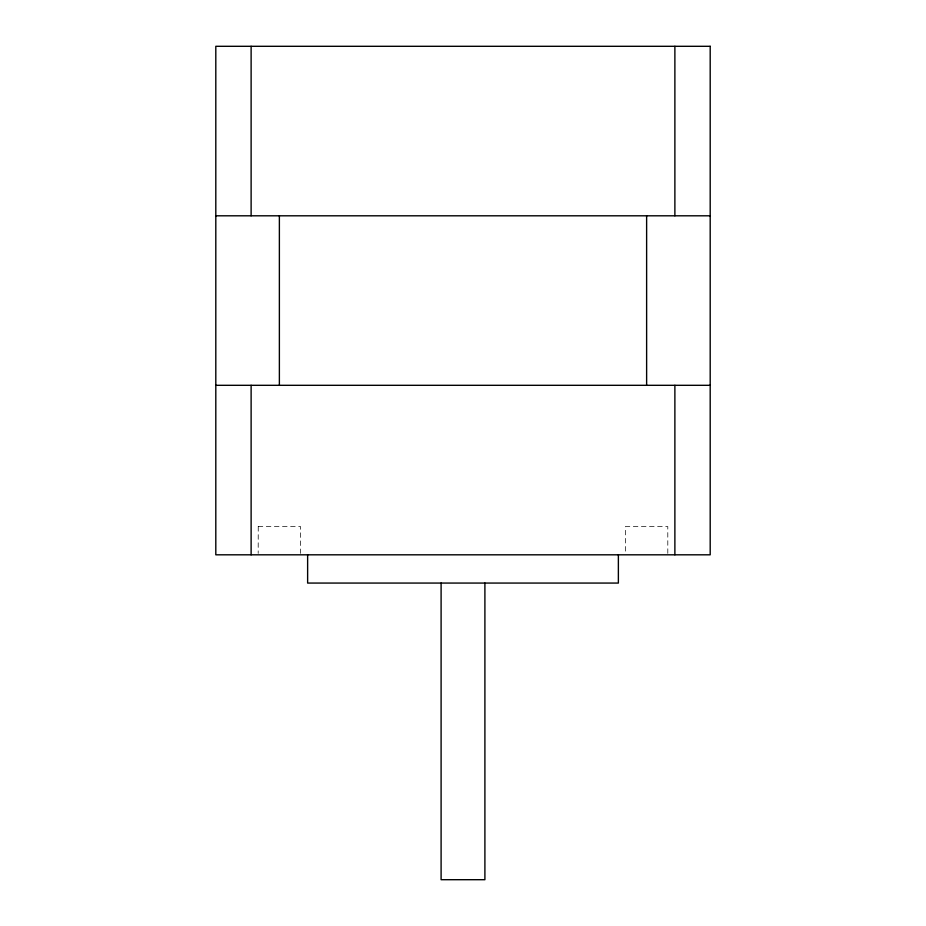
<?xml version="1.0" encoding="UTF-8"?>
<svg xmlns="http://www.w3.org/2000/svg" width="926" height="926" viewBox="0 0 926 926"><rect width="100%" height="100%" fill="white"/><g stroke="black" fill="none" stroke-linecap="round" stroke-linejoin="round"><path stroke-width="0.69" stroke-dasharray="4.63 3.47" d="M258.18 526.57L300.556 526.57L300.556 553.401M667.808 553.401L667.796 526.57L625.455 526.57L625.455 553.401M258.238 526.57L258.18 553.401"/><path stroke-width="1.39" d="M215.804 215.804L710.196 215.804M215.804 385.309L710.196 385.309M674.88 46.3L674.88 215.804M674.88 385.309L674.88 554.813M646.626 215.804L646.626 385.309M618.371 554.813L618.371 583.067L307.629 583.067L307.629 554.813M484.9 583.067L484.9 879.7L441.1 879.7L441.1 583.067M279.374 215.804L279.374 385.309M251.12 46.3L251.12 215.804M251.12 385.309L251.12 554.813M710.196 46.3L215.804 46.3L215.804 554.813L710.196 554.813L710.196 46.3"/></g></svg>
